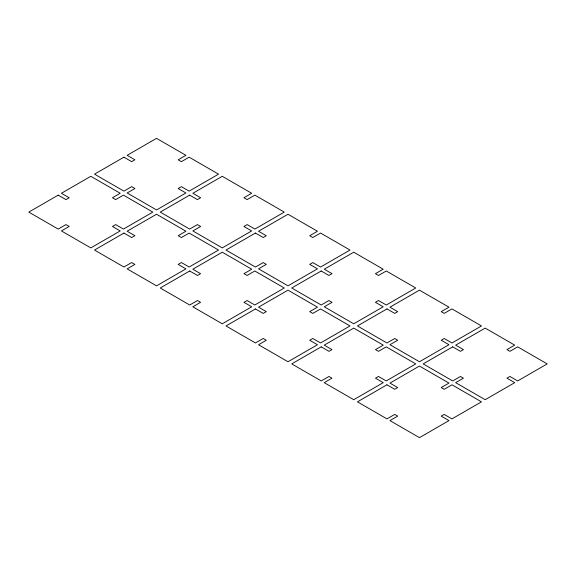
<?xml version="1.0" encoding="UTF-8"?>
<svg xmlns="http://www.w3.org/2000/svg" width="576" height="576" viewBox="0 0 576 576"><rect width="100%" height="100%" fill="white"/><g stroke="black" fill="none" stroke-linecap="round" stroke-linejoin="round"><path stroke-width="0.86" d="M58.19 195.134L28.8 212.105L58.19 229.075L65.945 224.597L69.17 226.462L61.416 230.933L90.806 247.903L120.204 230.933L112.45 226.462L115.675 224.597L123.43 229.075L152.82 212.105L123.43 195.134L115.675 199.606L112.45 197.748L120.204 193.27L90.806 176.299L61.416 193.27L69.17 197.748L65.945 199.606L58.19 195.134M123.919 157.183L94.529 174.154L123.919 191.124L131.674 186.646L134.899 188.51L127.145 192.982L156.542 209.952L185.933 192.982L178.178 188.51L181.404 186.646L189.158 191.124L218.549 174.154L189.158 157.183L181.404 161.662L178.178 159.797L185.933 155.318L156.542 138.355L127.145 155.318L134.899 159.797L131.674 161.662L123.919 157.183M123.919 233.078L94.529 250.049L123.919 267.019L131.674 262.548L134.899 264.406L127.145 268.884L156.542 285.854L185.933 268.884L178.178 264.406L181.404 262.548L189.158 267.019L218.549 250.049L189.158 233.078L181.404 237.557L178.178 235.692L185.933 231.221L156.542 214.25L127.145 231.221L134.899 235.692L131.674 237.557L123.919 233.078M189.655 195.134L160.258 212.105L189.655 229.075L197.402 224.597L200.628 226.462L192.881 230.933L222.271 247.903L251.662 230.933L243.914 226.462L247.133 224.597L254.887 229.075L284.278 212.105L254.887 195.134L247.133 199.606L243.914 197.748L251.662 193.27L222.271 176.299L192.881 193.27L200.628 197.748L197.402 199.606L189.655 195.134M189.713 270.994L160.258 288L189.713 305.006L197.467 300.528L200.563 302.321L192.816 306.792L222.271 323.798L251.726 306.792L243.972 302.321L247.075 300.528L254.822 305.006L284.278 288L254.822 270.994L247.075 275.472L243.972 273.679L251.726 269.208L222.271 252.202L192.816 269.208L200.563 273.679L197.467 275.472L189.713 270.994M255.442 233.042L225.994 250.049L255.442 267.055L263.196 262.584L266.299 264.37L258.545 268.848L288 285.854L317.455 268.848L309.701 264.37L312.804 262.584L320.558 267.055L350.006 250.049L320.558 233.042L312.804 237.521L309.701 235.728L317.455 231.257L288 214.25L258.545 231.257L266.299 235.728L263.196 237.521L255.442 233.042M255.442 308.945L225.994 325.951L255.442 342.958L263.196 338.479L266.299 340.272L258.545 344.743L288 361.75L317.455 344.743L309.701 340.272L312.804 338.479L320.558 342.958L350.006 325.951L320.558 308.945L312.804 313.416L309.701 311.63L317.455 307.152L288 290.146L258.545 307.152L266.299 311.63L263.196 313.416L255.442 308.945M321.178 270.994L291.722 288L321.178 305.006L328.925 300.528L332.028 302.321L324.274 306.792L353.729 323.798L383.184 306.792L375.437 302.321L378.533 300.528L386.287 305.006L415.742 288L386.287 270.994L378.533 275.472L375.437 273.679L383.184 269.208L353.729 252.202L324.274 269.208L332.028 273.679L328.925 275.472L321.178 270.994M321.235 346.86L291.722 363.895L321.235 380.938L328.99 376.466L331.963 378.18L324.216 382.658L353.729 399.701L383.249 382.658L375.494 378.18L378.475 376.466L386.222 380.938L415.742 363.895L386.222 346.86L378.475 351.331L375.494 349.61L383.249 345.139L353.729 328.097L324.216 345.139L331.963 349.61L328.99 351.331L321.235 346.86M386.964 308.909L357.451 325.951L386.964 342.994L394.718 338.515L397.692 340.236L389.945 344.707L419.458 361.75L448.978 344.707L441.223 340.236L444.204 338.515L451.951 342.994L481.471 325.951L451.951 308.909L444.204 313.38L441.223 311.666L448.978 307.188L419.458 290.146L389.945 307.188L397.692 311.666L394.718 313.38L386.964 308.909M386.964 384.804L357.451 401.846L386.964 418.889L394.718 414.41L397.692 416.131L389.945 420.61L419.458 437.645L448.978 420.61L441.223 416.131L444.204 414.41L451.951 418.889L481.471 401.846L451.951 384.804L444.204 389.282L441.223 387.562L448.978 383.09L419.458 366.048L389.945 383.09L397.692 387.562L394.718 389.282L386.964 384.804M452.7 346.86L423.18 363.895L452.7 380.938L460.447 376.466L463.428 378.18L455.674 382.658L485.194 399.701L514.706 382.658L506.959 378.18L509.933 376.466L517.68 380.938L547.2 363.895L517.68 346.86L509.933 351.331L506.959 349.61L514.706 345.139L485.194 328.097L455.674 345.139L463.428 349.61L460.447 351.331L452.7 346.86"/></g></svg>
